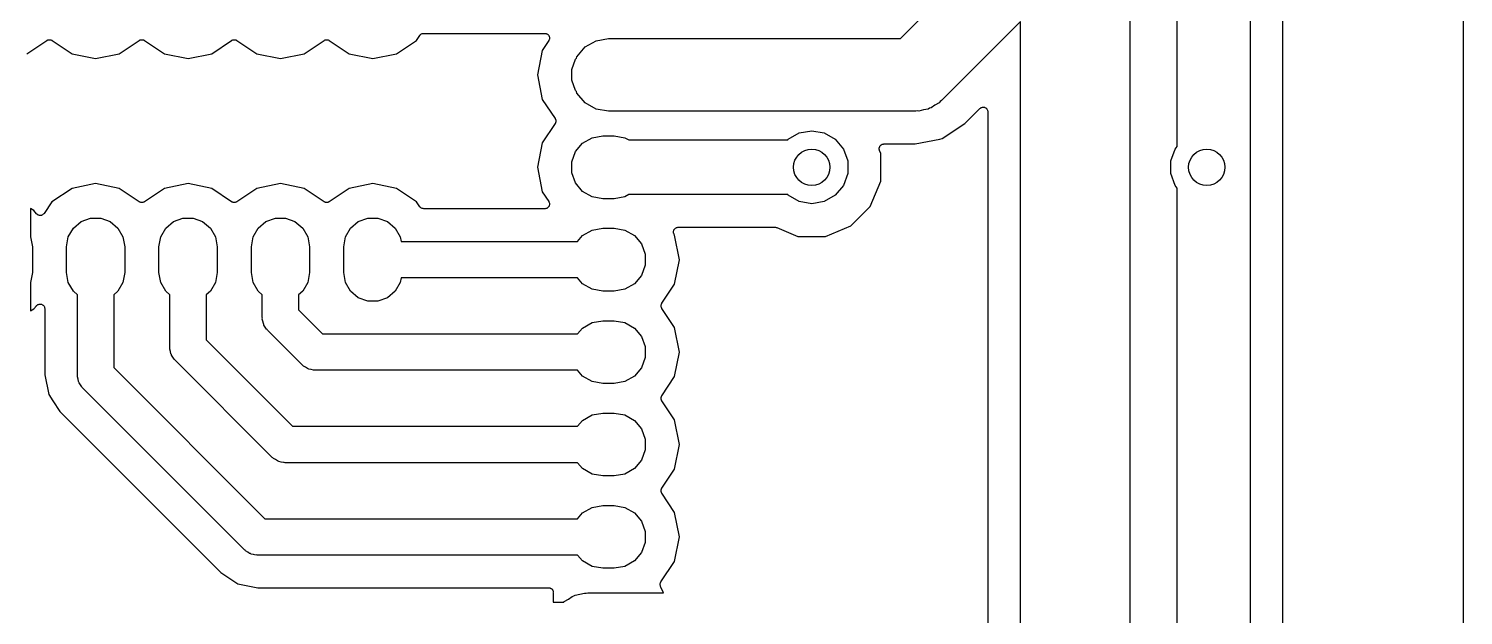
# Model space of a CAD drawing. Extents: x 59.5 to 137.3, y -94.9 to -24.1.
# Drawn here: x 97.85 to 137.29, y -70.93 to -54.8 of the extents above; entities that cross this region are included whole.
import ezdxf

# ---------------------------------------------------------------- set-up
doc = ezdxf.new("R2010")
doc.units = 0
doc.header["$MEASUREMENT"] = 0
doc.layers.add('BLACK', color=7, linetype='CONTINUOUS')

msp = doc.modelspace()

# ---------------------------------------------------------------- linework, layer by layer
at = {"layer": 'Black'}
for p, q in [((137.29, -24.2545), (137.29, -94.7445)), ((129.429, -58.0373), (129.429, -39.8145)), ((131.429, -40.3063), (131.429, -58.6105)), ((132.329, -72.7585), (132.329, -40.5245)), ((121.823, -55.0705), (125.119, -51.7748)), ((128.119, -51.689), (128.119, -71.6915)), ((125.119, -54.6032), (122.945, -56.7776)), ((125.119, -71.6915), (125.119, -54.6032)), ((97.8046, -55.4914), (98.3544, -55.1241)), ((98.3544, -55.1241), (98.3621, -55.1207)), ((98.3621, -55.1207), (98.3688, -55.1158)), ((98.3688, -55.1158), (98.3821, -55.1119)), ((98.3821, -55.1119), (98.3948, -55.1063)), ((98.3948, -55.1063), (98.4032, -55.1057)), ((98.4032, -55.1057), (98.4112, -55.1034)), ((98.4112, -55.1034), (98.425, -55.1043)), ((98.425, -55.1043), (98.4388, -55.1034)), ((98.4388, -55.1034), (98.4468, -55.1057)), ((98.4468, -55.1057), (98.4552, -55.1063)), ((98.4552, -55.1063), (98.4679, -55.1119)), ((98.4679, -55.1119), (98.4812, -55.1158)), ((98.4812, -55.1158), (98.4879, -55.1207)), ((98.4879, -55.1207), (98.4956, -55.1241)), ((98.4956, -55.1241), (99.0454, -55.4914)), ((100.345, -55.4914), (100.894, -55.1241)), ((100.894, -55.1241), (100.902, -55.1207)), ((100.902, -55.1207), (100.909, -55.1158)), ((100.909, -55.1158), (100.922, -55.1119)), ((100.922, -55.1119), (100.935, -55.1063)), ((100.935, -55.1063), (100.943, -55.1057)), ((100.943, -55.1057), (100.951, -55.1034)), ((100.951, -55.1034), (100.965, -55.1043)), ((100.965, -55.1043), (100.979, -55.1034)), ((100.979, -55.1034), (100.987, -55.1057)), ((100.987, -55.1057), (100.995, -55.1063)), ((100.995, -55.1063), (101.008, -55.1119)), ((101.008, -55.1119), (101.021, -55.1158)), ((101.021, -55.1158), (101.028, -55.1207)), ((101.028, -55.1207), (101.036, -55.1241)), ((101.036, -55.1241), (101.585, -55.4914)), ((102.885, -55.4914), (103.434, -55.1241)), ((103.434, -55.1241), (103.442, -55.1207)), ((103.442, -55.1207), (103.449, -55.1158)), ((103.449, -55.1158), (103.462, -55.1119)), ((103.462, -55.1119), (103.475, -55.1063)), ((103.475, -55.1063), (103.483, -55.1057)), ((103.483, -55.1057), (103.491, -55.1034)), ((103.491, -55.1034), (103.505, -55.1043)), ((103.505, -55.1043), (103.519, -55.1034)), ((103.519, -55.1034), (103.527, -55.1057)), ((103.527, -55.1057), (103.535, -55.1063)), ((103.535, -55.1063), (103.548, -55.1119)), ((103.548, -55.1119), (103.561, -55.1158)), ((103.561, -55.1158), (103.568, -55.1207)), ((103.568, -55.1207), (103.576, -55.1241)), ((103.576, -55.1241), (104.125, -55.4914)), ((105.425, -55.4914), (105.974, -55.1241)), ((105.974, -55.1241), (105.982, -55.1207)), ((105.982, -55.1207), (105.989, -55.1158)), ((105.989, -55.1158), (106.002, -55.1119)), ((106.002, -55.1119), (106.015, -55.1063)), ((106.015, -55.1063), (106.023, -55.1057)), ((106.023, -55.1057), (106.031, -55.1034)), ((106.031, -55.1034), (106.045, -55.1043)), ((106.045, -55.1043), (106.059, -55.1034)), ((106.059, -55.1034), (106.067, -55.1057)), ((106.067, -55.1057), (106.075, -55.1063)), ((106.075, -55.1063), (106.088, -55.1119)), ((106.088, -55.1119), (106.101, -55.1158)), ((106.101, -55.1158), (106.108, -55.1207)), ((106.108, -55.1207), (106.116, -55.1241)), ((106.116, -55.1241), (106.665, -55.4914)), ((107.965, -55.4914), (108.515, -55.1235)), ((108.515, -55.1235), (108.607, -54.9869)), ((108.607, -54.9869), (108.619, -54.974)), ((108.619, -54.974), (108.631, -54.9602)), ((108.631, -54.9602), (108.634, -54.9581)), ((108.634, -54.9581), (108.637, -54.9551)), ((108.637, -54.9551), (108.653, -54.9471)), ((108.653, -54.9471), (108.669, -54.9382)), ((108.669, -54.9382), (108.673, -54.9374)), ((108.673, -54.9374), (108.677, -54.9356)), ((108.677, -54.9356), (108.694, -54.9336)), ((108.694, -54.9336), (108.712, -54.9305)), ((108.712, -54.9305), (112.046, -54.9305)), ((112.152, -55.1281), (111.973, -55.3966)), ((112.046, -54.9305), (112.05, -54.9312)), ((112.05, -54.9312), (112.055, -54.9308)), ((112.055, -54.9308), (112.072, -54.935)), ((112.072, -54.935), (112.09, -54.9382)), ((112.09, -54.9382), (112.093, -54.9403)), ((112.093, -54.9403), (112.097, -54.9413)), ((112.097, -54.9413), (112.112, -54.9512)), ((112.112, -54.9512), (112.128, -54.9602)), ((112.128, -54.9602), (112.131, -54.9634)), ((112.131, -54.9634), (112.134, -54.9658)), ((112.134, -54.9658), (112.145, -54.9802)), ((112.145, -54.9802), (112.156, -54.994)), ((112.154, -55.1242), (112.152, -55.1281)), ((112.156, -55.121), (112.154, -55.1242)), ((112.156, -54.994), (112.158, -54.9979)), ((112.162, -55.1041), (112.156, -55.121)), ((112.158, -54.9979), (112.16, -55.0013)), ((112.16, -55.0013), (112.165, -55.0186)), ((112.17, -55.0877), (112.162, -55.1041)), ((112.165, -55.0186), (112.171, -55.0354)), ((112.171, -55.0796), (112.17, -55.0835)), ((112.17, -55.0835), (112.17, -55.0877)), ((112.171, -55.0354), (112.171, -55.0396)), ((112.171, -55.0396), (112.173, -55.0437)), ((112.173, -55.0437), (112.171, -55.0616)), ((112.171, -55.0616), (112.171, -55.0796)), ((113.149, -55.3045), (113.45, -55.1308)), ((113.45, -55.1308), (113.792, -55.0705)), ((113.792, -55.0705), (121.823, -55.0705)), ((99.0454, -55.4914), (99.695, -55.6207)), ((99.695, -55.6207), (100.345, -55.4914)), ((101.585, -55.4914), (102.235, -55.6207)), ((102.235, -55.6207), (102.885, -55.4914)), ((104.125, -55.4914), (104.775, -55.6207)), ((104.775, -55.6207), (105.425, -55.4914)), ((106.665, -55.4914), (107.315, -55.6207)), ((107.315, -55.6207), (107.965, -55.4914)), ((111.973, -55.3966), (111.838, -56.0705)), ((112.911, -55.6106), (112.926, -55.5705)), ((112.926, -55.5705), (113.149, -55.3045)), ((112.785, -55.9205), (112.888, -55.6387)), ((112.785, -56.2205), (112.785, -55.9205)), ((112.888, -55.6387), (112.911, -55.6106)), ((111.838, -56.0705), (111.973, -56.7444)), ((112.888, -56.5023), (112.785, -56.2205)), ((111.973, -56.7444), (112.324, -57.2699)), ((112.911, -56.5304), (112.888, -56.5023)), ((112.926, -56.5705), (112.911, -56.5304)), ((113.149, -56.8365), (112.926, -56.5705)), ((122.945, -56.7776), (122.909, -56.8028)), ((113.45, -57.0102), (113.149, -56.8365)), ((113.792, -57.0705), (113.45, -57.0102)), ((122.237, -57.0705), (113.792, -57.0705)), ((122.281, -57.0629), (122.237, -57.0705)), ((122.325, -57.0667), (122.281, -57.0629)), ((122.451, -57.0329), (122.325, -57.0667)), ((122.58, -57.0102), (122.451, -57.0329)), ((122.618, -56.9882), (122.58, -57.0102)), ((122.66, -56.9768), (122.618, -56.9882)), ((122.767, -56.9019), (122.66, -56.9768)), ((122.88, -56.8365), (122.767, -56.9019)), ((122.909, -56.8028), (122.88, -56.8365)), ((123.59, -57.4052), (124.002, -56.9928)), ((124.002, -56.9928), (124.016, -56.9833)), ((124.016, -56.9833), (124.028, -56.9726)), ((124.028, -56.9726), (124.034, -56.9707)), ((124.034, -56.9707), (124.038, -56.9675)), ((124.038, -56.9675), (124.054, -56.9632)), ((124.054, -56.9632), (124.07, -56.9575)), ((124.07, -56.9575), (124.076, -56.9575)), ((124.076, -56.9575), (124.081, -56.9561)), ((124.081, -56.9561), (124.097, -56.9575)), ((124.097, -56.9575), (124.114, -56.9575)), ((124.114, -56.9575), (124.119, -56.9594)), ((124.119, -56.9594), (124.125, -56.9599)), ((124.125, -56.9599), (124.14, -56.967)), ((124.14, -56.967), (124.155, -56.9726)), ((124.155, -56.9726), (124.16, -56.9762)), ((124.16, -56.9762), (124.165, -56.9786)), ((124.165, -56.9786), (124.177, -56.9903)), ((124.177, -56.9903), (124.189, -57.001)), ((124.189, -57.001), (124.192, -57.0058)), ((124.192, -57.0058), (124.196, -57.0098)), ((124.196, -57.0098), (124.203, -57.0248)), ((124.203, -57.0248), (124.211, -57.0392)), ((124.211, -57.0392), (124.212, -57.0447)), ((124.212, -57.0447), (124.215, -57.0497)), ((124.215, -57.0497), (124.216, -57.0663)), ((124.216, -57.0663), (124.219, -57.0826)), ((124.219, -57.0826), (124.219, -71.3519)), ((112.324, -57.4111), (111.973, -57.9366)), ((112.324, -57.2699), (112.327, -57.2776)), ((112.327, -57.4034), (112.324, -57.4111)), ((112.327, -57.2776), (112.332, -57.2843)), ((112.332, -57.3967), (112.327, -57.4034)), ((112.332, -57.2843), (112.336, -57.2976)), ((112.336, -57.3834), (112.332, -57.3967)), ((112.336, -57.2976), (112.341, -57.3103)), ((112.341, -57.3707), (112.336, -57.3834)), ((112.341, -57.3103), (112.342, -57.3187)), ((112.342, -57.3623), (112.341, -57.3707)), ((112.342, -57.3187), (112.344, -57.3267)), ((112.344, -57.3543), (112.342, -57.3623)), ((112.344, -57.3267), (112.343, -57.3405)), ((112.343, -57.3405), (112.344, -57.3543)), ((122.964, -57.8236), (123.59, -57.4052)), ((111.973, -57.9366), (111.838, -58.6105)), ((112.888, -58.1787), (113.081, -57.9489)), ((113.081, -57.9489), (113.34, -57.799)), ((113.34, -57.799), (113.636, -57.7469)), ((113.636, -57.7469), (113.948, -57.7469)), ((113.948, -57.7469), (114.244, -57.799)), ((114.244, -57.799), (114.35, -57.8605)), ((114.35, -57.8605), (118.719, -57.8605)), ((118.719, -57.8605), (118.735, -57.8415)), ((118.735, -57.8415), (119.037, -57.6672)), ((119.037, -57.6672), (119.38, -57.6067)), ((119.38, -57.6067), (119.723, -57.6672)), ((119.723, -57.6672), (120.025, -57.8415)), ((120.025, -57.8415), (120.249, -58.1086)), ((122.225, -57.9705), (122.898, -57.8365)), ((122.898, -57.8365), (122.964, -57.8236)), ((122.898, -57.8365), (122.898, -57.8365)), ((112.785, -58.4605), (112.888, -58.1787)), ((120.249, -58.1086), (120.369, -58.4362)), ((121.234, -58.1029), (121.236, -58.0892)), ((121.236, -58.1111), (121.234, -58.1029)), ((121.236, -58.0754), (121.239, -58.0675)), ((121.236, -58.0892), (121.236, -58.0754)), ((121.236, -58.1196), (121.236, -58.1111)), ((121.241, -58.1325), (121.236, -58.1196)), ((121.239, -58.0675), (121.24, -58.0592)), ((121.24, -58.0592), (121.247, -58.047)), ((121.244, -58.146), (121.241, -58.1325)), ((121.28, -58.2342), (121.244, -58.146)), ((121.247, -58.047), (121.251, -58.034)), ((121.251, -58.034), (121.257, -58.0276)), ((121.257, -58.0276), (121.261, -58.0201)), ((121.261, -58.0201), (121.271, -58.0108)), ((121.271, -58.0108), (121.28, -58.0002)), ((121.28, -58.0002), (121.287, -57.996)), ((121.28, -58.9901), (121.28, -58.2342)), ((121.287, -57.996), (121.293, -57.9903)), ((121.293, -57.9903), (121.306, -57.9851)), ((121.306, -57.9851), (121.318, -57.9782)), ((121.318, -57.9782), (121.326, -57.9767)), ((121.326, -57.9767), (121.334, -57.9735)), ((121.334, -57.9735), (121.348, -57.9729)), ((121.348, -57.9729), (121.361, -57.9705)), ((121.361, -57.9705), (122.225, -57.9705)), ((129.25, -58.4362), (129.369, -58.1086)), ((129.369, -58.1086), (129.429, -58.0373)), ((111.838, -58.6105), (111.973, -59.2844)), ((112.785, -58.7605), (112.785, -58.4605)), ((120.369, -58.4362), (120.369, -58.7848)), ((129.25, -58.7848), (129.25, -58.4362)), ((131.429, -58.6105), (131.429, -72.771)), ((99.695, -59.0603), (99.0454, -59.1896)), ((100.345, -59.1896), (99.695, -59.0603)), ((102.235, -59.0603), (101.585, -59.1896)), ((102.885, -59.1896), (102.235, -59.0603)), ((104.775, -59.0603), (104.125, -59.1896)), ((105.425, -59.1896), (104.775, -59.0603)), ((107.315, -59.0603), (106.665, -59.1896)), ((107.965, -59.1896), (107.315, -59.0603)), ((112.888, -59.0423), (112.785, -58.7605)), ((113.081, -59.2721), (112.888, -59.0423)), ((120.249, -59.1124), (120.025, -59.3795)), ((120.369, -58.7848), (120.249, -59.1124)), ((120.99, -59.6882), (121.28, -58.9901)), ((129.369, -59.1124), (129.25, -58.7848)), ((129.429, -59.1837), (129.369, -59.1124)), ((99.0454, -59.1896), (98.4947, -59.5575)), ((100.894, -59.5569), (100.345, -59.1896)), ((101.585, -59.1896), (101.036, -59.5569)), ((103.434, -59.5569), (102.885, -59.1896)), ((104.125, -59.1896), (103.576, -59.5569)), ((105.974, -59.5569), (105.425, -59.1896)), ((106.665, -59.1896), (106.116, -59.5569)), ((108.515, -59.5575), (107.965, -59.1896)), ((111.973, -59.2844), (112.152, -59.5529)), ((113.34, -59.422), (113.081, -59.2721)), ((113.636, -59.4741), (113.34, -59.422)), ((113.948, -59.4741), (113.636, -59.4741)), ((114.244, -59.422), (113.948, -59.4741)), ((114.35, -59.3605), (114.244, -59.422)), ((118.719, -59.3605), (114.35, -59.3605)), ((118.735, -59.3795), (118.719, -59.3605)), ((119.037, -59.5538), (118.735, -59.3795)), ((120.025, -59.3795), (119.723, -59.5538)), ((129.429, -72.3568), (129.429, -59.1837)), ((97.9968, -59.7953), (97.905, -59.7451)), ((97.905, -59.7451), (97.905, -60.5195)), ((98.0735, -59.8907), (97.9968, -59.7953)), ((98.0798, -59.8962), (98.0735, -59.8907)), ((98.0847, -59.9029), (98.0798, -59.8962)), ((98.0962, -59.9106), (98.0847, -59.9029)), ((98.1067, -59.9198), (98.0962, -59.9106)), ((98.1144, -59.9228), (98.1067, -59.9198)), ((98.1213, -59.9274), (98.1144, -59.9228)), ((98.1349, -59.9307), (98.1213, -59.9274)), ((98.1478, -59.9357), (98.1349, -59.9307)), ((98.1561, -59.9359), (98.1478, -59.9357)), ((98.1642, -59.9379), (98.1561, -59.9359)), ((98.178, -59.9363), (98.1642, -59.9379)), ((98.1919, -59.9366), (98.178, -59.9363)), ((98.1998, -59.934), (98.1919, -59.9366)), ((98.208, -59.9331), (98.1998, -59.934)), ((98.2205, -59.9269), (98.208, -59.9331)), ((98.2337, -59.9224), (98.2205, -59.9269)), ((98.2401, -59.9172), (98.2337, -59.9224)), ((98.2476, -59.9135), (98.2401, -59.9172)), ((98.2572, -59.9035), (98.2476, -59.9135)), ((98.2681, -59.8948), (98.2572, -59.9035)), ((98.2723, -59.8877), (98.2681, -59.8948)), ((98.2781, -59.8817), (98.2723, -59.8877)), ((98.4947, -59.5575), (98.2781, -59.8817)), ((100.902, -59.5603), (100.894, -59.5569)), ((100.909, -59.5652), (100.902, -59.5603)), ((100.922, -59.5691), (100.909, -59.5652)), ((100.935, -59.5747), (100.922, -59.5691)), ((100.943, -59.5753), (100.935, -59.5747)), ((100.951, -59.5776), (100.943, -59.5753)), ((100.965, -59.5767), (100.951, -59.5776)), ((100.979, -59.5776), (100.965, -59.5767)), ((100.987, -59.5753), (100.979, -59.5776)), ((100.995, -59.5747), (100.987, -59.5753)), ((101.008, -59.5691), (100.995, -59.5747)), ((101.021, -59.5652), (101.008, -59.5691)), ((101.028, -59.5603), (101.021, -59.5652)), ((101.036, -59.5569), (101.028, -59.5603)), ((103.442, -59.5603), (103.434, -59.5569)), ((103.449, -59.5652), (103.442, -59.5603)), ((103.462, -59.5691), (103.449, -59.5652)), ((103.475, -59.5747), (103.462, -59.5691)), ((103.483, -59.5753), (103.475, -59.5747)), ((103.491, -59.5776), (103.483, -59.5753)), ((103.505, -59.5767), (103.491, -59.5776)), ((103.519, -59.5776), (103.505, -59.5767)), ((103.527, -59.5753), (103.519, -59.5776)), ((103.535, -59.5747), (103.527, -59.5753)), ((103.548, -59.5691), (103.535, -59.5747)), ((103.561, -59.5652), (103.548, -59.5691)), ((103.568, -59.5603), (103.561, -59.5652)), ((103.576, -59.5569), (103.568, -59.5603)), ((105.982, -59.5603), (105.974, -59.5569)), ((105.989, -59.5652), (105.982, -59.5603)), ((106.002, -59.5691), (105.989, -59.5652)), ((106.015, -59.5747), (106.002, -59.5691)), ((106.023, -59.5753), (106.015, -59.5747)), ((106.031, -59.5776), (106.023, -59.5753)), ((106.045, -59.5767), (106.031, -59.5776)), ((106.059, -59.5776), (106.045, -59.5767)), ((106.067, -59.5753), (106.059, -59.5776)), ((106.075, -59.5747), (106.067, -59.5753)), ((106.088, -59.5691), (106.075, -59.5747)), ((106.101, -59.5652), (106.088, -59.5691)), ((106.108, -59.5603), (106.101, -59.5652)), ((106.116, -59.5569), (106.108, -59.5603)), ((108.607, -59.6941), (108.515, -59.5575)), ((108.619, -59.707), (108.607, -59.6941)), ((108.631, -59.7208), (108.619, -59.707)), ((108.634, -59.7229), (108.631, -59.7208)), ((108.637, -59.7259), (108.634, -59.7229)), ((108.653, -59.7339), (108.637, -59.7259)), ((108.669, -59.7428), (108.653, -59.7339)), ((108.673, -59.7436), (108.669, -59.7428)), ((108.677, -59.7454), (108.673, -59.7436)), ((108.694, -59.7474), (108.677, -59.7454)), ((108.712, -59.7505), (108.694, -59.7474)), ((112.046, -59.7505), (108.712, -59.7505)), ((112.05, -59.7498), (112.046, -59.7505)), ((112.055, -59.7502), (112.05, -59.7498)), ((112.072, -59.746), (112.055, -59.7502)), ((112.09, -59.7428), (112.072, -59.746)), ((112.093, -59.7407), (112.09, -59.7428)), ((112.097, -59.7397), (112.093, -59.7407)), ((112.112, -59.7298), (112.097, -59.7397)), ((112.128, -59.7208), (112.112, -59.7298)), ((112.131, -59.7176), (112.128, -59.7208)), ((112.134, -59.7152), (112.131, -59.7176)), ((112.145, -59.7008), (112.134, -59.7152)), ((112.156, -59.687), (112.145, -59.7008)), ((112.152, -59.5529), (112.154, -59.5568)), ((112.154, -59.5568), (112.156, -59.56)), ((112.156, -59.56), (112.162, -59.5769)), ((112.158, -59.6831), (112.156, -59.687)), ((112.16, -59.6797), (112.158, -59.6831)), ((112.165, -59.6624), (112.16, -59.6797)), ((112.162, -59.5769), (112.17, -59.5933)), ((112.171, -59.6456), (112.165, -59.6624)), ((112.17, -59.5933), (112.17, -59.5975)), ((112.17, -59.5975), (112.171, -59.6014)), ((112.171, -59.6014), (112.171, -59.6194)), ((112.171, -59.6194), (112.173, -59.6373)), ((112.173, -59.6373), (112.171, -59.6414)), ((112.171, -59.6414), (112.171, -59.6456)), ((119.38, -59.6143), (119.037, -59.5538)), ((119.723, -59.5538), (119.38, -59.6143)), ((120.455, -60.2222), (120.99, -59.6882)), ((98.9432, -60.5225), (99.0822, -60.2819)), ((99.0822, -60.2819), (99.295, -60.1033)), ((99.295, -60.1033), (99.5561, -60.0083)), ((99.5561, -60.0083), (99.8339, -60.0083)), ((99.8339, -60.0083), (100.095, -60.1033)), ((100.095, -60.1033), (100.308, -60.2819)), ((100.308, -60.2819), (100.447, -60.5225)), ((101.483, -60.5225), (101.622, -60.2819)), ((101.622, -60.2819), (101.835, -60.1033)), ((101.835, -60.1033), (102.096, -60.0083)), ((102.096, -60.0083), (102.374, -60.0083)), ((102.374, -60.0083), (102.635, -60.1033)), ((102.635, -60.1033), (102.848, -60.2819)), ((102.848, -60.2819), (102.987, -60.5225)), ((104.023, -60.5225), (104.162, -60.2819)), ((104.162, -60.2819), (104.375, -60.1033)), ((104.375, -60.1033), (104.636, -60.0083)), ((104.636, -60.0083), (104.914, -60.0083)), ((104.914, -60.0083), (105.175, -60.1033)), ((105.175, -60.1033), (105.388, -60.2819)), ((105.388, -60.2819), (105.527, -60.5225)), ((106.563, -60.5225), (106.702, -60.2819)), ((106.702, -60.2819), (106.915, -60.1033)), ((106.915, -60.1033), (107.176, -60.0083)), ((107.176, -60.0083), (107.454, -60.0083)), ((107.454, -60.0083), (107.715, -60.1033)), ((107.715, -60.1033), (107.928, -60.2819)), ((107.928, -60.2819), (108.067, -60.5225)), ((113.34, -60.339), (113.636, -60.2869)), ((113.636, -60.2869), (113.948, -60.2869)), ((113.948, -60.2869), (114.244, -60.339)), ((115.586, -60.3486), (115.591, -60.3313)), ((115.591, -60.3313), (115.593, -60.3279)), ((115.593, -60.3279), (115.595, -60.324)), ((115.595, -60.324), (115.606, -60.3102)), ((115.606, -60.3102), (115.617, -60.2958)), ((115.617, -60.2958), (115.62, -60.2934)), ((115.62, -60.2934), (115.623, -60.2902)), ((115.623, -60.2902), (115.639, -60.2812)), ((115.639, -60.2812), (115.654, -60.2713)), ((115.654, -60.2713), (115.658, -60.2703)), ((115.658, -60.2703), (115.661, -60.2682)), ((115.661, -60.2682), (115.679, -60.265)), ((115.679, -60.265), (115.696, -60.2608)), ((115.696, -60.2608), (115.701, -60.2612)), ((115.701, -60.2612), (115.705, -60.2605)), ((115.705, -60.2605), (118.374, -60.2605)), ((118.374, -60.2605), (118.377, -60.261)), ((118.377, -60.261), (118.379, -60.2606)), ((118.379, -60.2606), (118.398, -60.2648)), ((118.398, -60.2648), (118.417, -60.2682)), ((118.417, -60.2682), (118.42, -60.2696)), ((118.42, -60.2696), (118.423, -60.2702)), ((118.423, -60.2702), (119, -60.5102)), ((119.756, -60.5108), (120.455, -60.2222)), ((97.905, -60.5195), (97.9068, -60.5225)), ((97.9068, -60.5225), (97.955, -60.7961)), ((98.895, -60.7961), (98.9432, -60.5225)), ((100.447, -60.5225), (100.495, -60.7961)), ((101.435, -60.7961), (101.483, -60.5225)), ((102.987, -60.5225), (103.035, -60.7961)), ((103.975, -60.7961), (104.023, -60.5225)), ((105.527, -60.5225), (105.575, -60.7961)), ((106.515, -60.7961), (106.563, -60.5225)), ((108.067, -60.5225), (108.089, -60.6505)), ((108.089, -60.6505), (112.945, -60.6505)), ((112.945, -60.6505), (113.081, -60.4889)), ((113.081, -60.4889), (113.34, -60.339)), ((114.244, -60.339), (114.503, -60.4889)), ((114.503, -60.4889), (114.696, -60.7187)), ((114.696, -60.7187), (114.799, -61.0005)), ((115.578, -60.3737), (115.58, -60.3696)), ((115.58, -60.3916), (115.578, -60.3737)), ((115.58, -60.3654), (115.586, -60.3486)), ((115.58, -60.3696), (115.58, -60.3654)), ((115.58, -60.4096), (115.58, -60.3916)), ((115.581, -60.4135), (115.58, -60.4096)), ((115.581, -60.4177), (115.581, -60.4135)), ((115.589, -60.4341), (115.581, -60.4177)), ((115.595, -60.451), (115.589, -60.4341)), ((115.597, -60.4542), (115.595, -60.451)), ((115.599, -60.4581), (115.597, -60.4542)), ((115.611, -60.4766), (115.599, -60.4581)), ((115.746, -61.1505), (115.611, -60.4766)), ((119, -60.5102), (119.756, -60.5108)), ((97.955, -60.7961), (97.955, -61.5049)), ((98.895, -61.5049), (98.895, -60.7961)), ((100.495, -60.7961), (100.495, -61.5049)), ((101.435, -61.5049), (101.435, -60.7961)), ((103.035, -60.7961), (103.035, -61.5049)), ((103.975, -61.5049), (103.975, -60.7961)), ((105.575, -60.7961), (105.575, -61.5049)), ((106.515, -61.5049), (106.515, -60.7961)), ((114.799, -61.0005), (114.799, -61.3005)), ((97.955, -61.5049), (97.9068, -61.7785)), ((98.9432, -61.7785), (98.895, -61.5049)), ((100.495, -61.5049), (100.447, -61.7785)), ((101.483, -61.7785), (101.435, -61.5049)), ((103.035, -61.5049), (102.987, -61.7785)), ((104.023, -61.7785), (103.975, -61.5049)), ((105.575, -61.5049), (105.527, -61.7785)), ((106.563, -61.7785), (106.515, -61.5049)), ((114.799, -61.3005), (114.696, -61.5823)), ((115.611, -61.8244), (115.746, -61.1505)), ((97.9068, -61.7785), (97.905, -61.7815)), ((97.905, -61.7815), (97.905, -62.5559)), ((99.0822, -62.0191), (98.9432, -61.7785)), ((100.447, -61.7785), (100.308, -62.0191)), ((101.622, -62.0191), (101.483, -61.7785)), ((102.987, -61.7785), (102.848, -62.0191)), ((104.162, -62.0191), (104.023, -61.7785)), ((105.527, -61.7785), (105.388, -62.0191)), ((106.702, -62.0191), (106.563, -61.7785)), ((108.067, -61.7785), (107.928, -62.0191)), ((108.089, -61.6505), (108.067, -61.7785)), ((112.945, -61.6505), (108.089, -61.6505)), ((113.081, -61.8121), (112.945, -61.6505)), ((113.34, -61.962), (113.081, -61.8121)), ((114.503, -61.8121), (114.244, -61.962)), ((114.696, -61.5823), (114.503, -61.8121)), ((115.26, -62.3499), (115.611, -61.8244)), ((99.195, -62.1138), (99.0822, -62.0191)), ((99.195, -64.3255), (99.195, -62.1138)), ((100.308, -62.0191), (100.195, -62.1138)), ((100.195, -62.1138), (100.195, -64.1184)), ((101.735, -62.1138), (101.622, -62.0191)), ((101.735, -63.5635), (101.735, -62.1138)), ((102.848, -62.0191), (102.735, -62.1138)), ((102.735, -62.1138), (102.735, -63.3564)), ((104.275, -62.1138), (104.162, -62.0191)), ((104.275, -62.738), (104.275, -62.1138)), ((105.388, -62.0191), (105.275, -62.1138)), ((105.275, -62.1138), (105.275, -62.5309)), ((106.915, -62.1977), (106.702, -62.0191)), ((107.176, -62.2927), (106.915, -62.1977)), ((107.454, -62.2927), (107.176, -62.2927)), ((107.715, -62.1977), (107.454, -62.2927)), ((107.928, -62.0191), (107.715, -62.1977)), ((113.636, -62.0141), (113.34, -61.962)), ((113.948, -62.0141), (113.636, -62.0141)), ((114.244, -61.962), (113.948, -62.0141)), ((97.905, -62.5559), (97.9968, -62.5057)), ((97.9968, -62.5057), (98.069, -62.4159)), ((98.069, -62.4159), (98.07, -62.415)), ((98.07, -62.415), (98.0707, -62.4138)), ((98.0707, -62.4138), (98.0866, -62.4005)), ((98.0866, -62.4005), (98.1022, -62.3868)), ((98.1022, -62.3868), (98.1035, -62.3863)), ((98.1035, -62.3863), (98.1045, -62.3855)), ((98.1045, -62.3855), (98.124, -62.3784)), ((98.124, -62.3784), (98.1433, -62.3709)), ((98.1433, -62.3709), (98.1447, -62.3708)), ((98.1447, -62.3708), (98.1459, -62.3704)), ((98.1459, -62.3704), (98.1667, -62.3704)), ((98.1667, -62.3704), (98.1874, -62.3699)), ((98.1874, -62.3699), (98.1887, -62.3704)), ((98.1887, -62.3704), (98.1901, -62.3704)), ((98.1901, -62.3704), (98.2096, -62.3775)), ((98.2096, -62.3775), (98.2292, -62.3842)), ((98.2292, -62.3842), (98.2302, -62.385)), ((98.2302, -62.385), (98.2315, -62.3855)), ((98.2315, -62.3855), (98.2474, -62.3988)), ((98.2474, -62.3988), (98.2636, -62.4118)), ((98.2636, -62.4118), (98.2643, -62.413)), ((98.2643, -62.413), (98.2653, -62.4138)), ((98.2653, -62.4138), (98.2757, -62.4318)), ((98.2757, -62.4318), (98.2864, -62.4495)), ((98.2864, -62.4495), (98.2867, -62.4509)), ((98.2867, -62.4509), (98.2873, -62.452)), ((98.2873, -62.452), (98.2909, -62.4724)), ((98.2909, -62.4724), (98.295, -62.4928)), ((98.295, -62.4928), (98.2948, -62.4941)), ((98.2948, -62.4941), (98.295, -62.4954)), ((98.295, -62.4954), (98.295, -64.313)), ((105.275, -62.5309), (105.935, -63.1905)), ((115.24, -62.4067), (115.242, -62.3987)), ((115.241, -62.4205), (115.24, -62.4067)), ((115.24, -62.4343), (115.241, -62.4205)), ((115.242, -62.4423), (115.24, -62.4343)), ((115.242, -62.3987), (115.243, -62.3903)), ((115.243, -62.4507), (115.242, -62.4423)), ((115.243, -62.3903), (115.248, -62.3776)), ((115.248, -62.4634), (115.243, -62.4507)), ((115.248, -62.3776), (115.252, -62.3643)), ((115.252, -62.4767), (115.248, -62.4634)), ((115.252, -62.3643), (115.257, -62.3576)), ((115.257, -62.4834), (115.252, -62.4767)), ((115.257, -62.3576), (115.26, -62.3499)), ((115.26, -62.4911), (115.257, -62.4834)), ((115.611, -63.0166), (115.26, -62.4911)), ((104.279, -62.7597), (104.275, -62.738)), ((104.277, -62.7816), (104.279, -62.7597)), ((104.294, -62.8447), (104.277, -62.7816)), ((104.305, -62.909), (104.294, -62.8447)), ((104.316, -62.9281), (104.305, -62.909)), ((104.322, -62.9493), (104.316, -62.9281)), ((104.359, -63.0028), (104.322, -62.9493)), ((104.392, -63.0594), (104.359, -63.0028)), ((104.409, -63.0735), (104.392, -63.0594)), ((104.421, -63.0916), (104.409, -63.0735)), ((105.374, -64.0441), (104.421, -63.0916)), ((112.945, -63.1905), (113.081, -63.0289)), ((113.081, -63.0289), (113.34, -62.879)), ((113.34, -62.879), (113.636, -62.8269)), ((113.636, -62.8269), (113.948, -62.8269)), ((113.948, -62.8269), (114.244, -62.879)), ((114.244, -62.879), (114.503, -63.0289)), ((114.503, -63.0289), (114.696, -63.2587)), ((115.746, -63.6905), (115.611, -63.0166)), ((102.735, -63.3564), (105.109, -65.7305)), ((105.935, -63.1905), (112.945, -63.1905)), ((114.696, -63.2587), (114.799, -63.5405)), ((101.739, -63.5852), (101.735, -63.5635)), ((101.737, -63.6071), (101.739, -63.5852)), ((101.754, -63.6702), (101.737, -63.6071)), ((101.765, -63.7345), (101.754, -63.6702)), ((101.776, -63.7536), (101.765, -63.7345)), ((101.782, -63.7748), (101.776, -63.7536)), ((101.819, -63.8283), (101.782, -63.7748)), ((101.852, -63.8849), (101.819, -63.8283)), ((101.869, -63.899), (101.852, -63.8849)), ((114.799, -63.8405), (114.696, -64.1223)), ((114.799, -63.5405), (114.799, -63.8405)), ((115.611, -64.3644), (115.746, -63.6905)), ((100.195, -64.1184), (104.347, -68.2705)), ((101.881, -63.9171), (101.869, -63.899)), ((104.548, -66.5841), (101.881, -63.9171)), ((105.392, -64.0567), (105.374, -64.0441)), ((105.406, -64.0735), (105.392, -64.0567)), ((105.463, -64.1062), (105.406, -64.0735)), ((105.516, -64.1437), (105.463, -64.1062)), ((105.537, -64.1493), (105.516, -64.1437)), ((105.556, -64.1603), (105.537, -64.1493)), ((105.621, -64.1717), (105.556, -64.1603)), ((105.684, -64.1886), (105.621, -64.1717)), ((105.706, -64.1867), (105.684, -64.1886)), ((105.727, -64.1905), (105.706, -64.1867)), ((112.945, -64.1905), (105.727, -64.1905)), ((113.081, -64.3521), (112.945, -64.1905)), ((114.696, -64.1223), (114.503, -64.3521)), ((98.295, -64.313), (98.4039, -64.8603)), ((99.1988, -64.3472), (99.195, -64.3255)), ((99.1969, -64.3691), (99.1988, -64.3472)), ((99.2138, -64.4322), (99.1969, -64.3691)), ((99.2252, -64.4965), (99.2138, -64.4322)), ((99.2362, -64.5156), (99.2252, -64.4965)), ((99.2418, -64.5368), (99.2362, -64.5156)), ((99.2793, -64.5903), (99.2418, -64.5368)), ((99.312, -64.6469), (99.2793, -64.5903)), ((99.3288, -64.661), (99.312, -64.6469)), ((99.3414, -64.6791), (99.3288, -64.661)), ((113.34, -64.502), (113.081, -64.3521)), ((113.636, -64.5541), (113.34, -64.502)), ((113.948, -64.5541), (113.636, -64.5541)), ((114.244, -64.502), (113.948, -64.5541)), ((114.503, -64.3521), (114.244, -64.502)), ((115.26, -64.8899), (115.611, -64.3644)), ((98.4039, -64.8603), (98.5177, -65.0307)), ((98.5177, -65.0307), (98.5177, -65.0307)), ((98.5177, -65.0307), (98.7139, -65.3243)), ((103.786, -69.1241), (99.3414, -64.6791)), ((115.24, -64.9467), (115.242, -64.9387)), ((115.241, -64.9605), (115.24, -64.9467)), ((115.24, -64.9743), (115.241, -64.9605)), ((115.242, -64.9823), (115.24, -64.9743)), ((115.242, -64.9387), (115.243, -64.9303)), ((115.243, -64.9907), (115.242, -64.9823)), ((115.243, -64.9303), (115.248, -64.9176)), ((115.248, -65.0034), (115.243, -64.9907)), ((115.248, -64.9176), (115.252, -64.9043)), ((115.252, -65.0167), (115.248, -65.0034)), ((115.252, -64.9043), (115.257, -64.8976)), ((115.257, -65.0234), (115.252, -65.0167)), ((115.257, -64.8976), (115.26, -64.8899)), ((115.26, -65.0311), (115.257, -65.0234)), ((115.611, -65.5566), (115.26, -65.0311)), ((98.7139, -65.3243), (103.141, -69.7516)), ((113.081, -65.5689), (113.34, -65.419)), ((113.34, -65.419), (113.636, -65.3669)), ((113.636, -65.3669), (113.948, -65.3669)), ((113.948, -65.3669), (114.244, -65.419)), ((114.244, -65.419), (114.503, -65.5689)), ((105.109, -65.7305), (112.945, -65.7305)), ((112.945, -65.7305), (113.081, -65.5689)), ((114.503, -65.5689), (114.696, -65.7987)), ((114.696, -65.7987), (114.799, -66.0805)), ((115.746, -66.2305), (115.611, -65.5566)), ((114.799, -66.0805), (114.799, -66.3805)), ((115.611, -66.9044), (115.746, -66.2305)), ((104.566, -66.5967), (104.548, -66.5841)), ((104.581, -66.6135), (104.566, -66.5967)), ((104.637, -66.6462), (104.581, -66.6135)), ((114.799, -66.3805), (114.696, -66.6623)), ((104.691, -66.6837), (104.637, -66.6462)), ((104.712, -66.6893), (104.691, -66.6837)), ((104.731, -66.7003), (104.712, -66.6893)), ((104.795, -66.7117), (104.731, -66.7003)), ((104.858, -66.7286), (104.795, -66.7117)), ((104.88, -66.7267), (104.858, -66.7286)), ((104.902, -66.7305), (104.88, -66.7267)), ((112.945, -66.7305), (104.902, -66.7305)), ((113.081, -66.8921), (112.945, -66.7305)), ((113.34, -67.042), (113.081, -66.8921)), ((114.503, -66.8921), (114.244, -67.042)), ((114.696, -66.6623), (114.503, -66.8921)), ((115.26, -67.4299), (115.611, -66.9044)), ((113.636, -67.0941), (113.34, -67.042)), ((113.948, -67.0941), (113.636, -67.0941)), ((114.244, -67.042), (113.948, -67.0941)), ((115.257, -67.4376), (115.26, -67.4299)), ((115.24, -67.4867), (115.242, -67.4787)), ((115.241, -67.5005), (115.24, -67.4867)), ((115.24, -67.5143), (115.241, -67.5005)), ((115.242, -67.5223), (115.24, -67.5143)), ((115.242, -67.4787), (115.243, -67.4703)), ((115.243, -67.5307), (115.242, -67.5223)), ((115.243, -67.4703), (115.248, -67.4576)), ((115.248, -67.5434), (115.243, -67.5307)), ((115.248, -67.4576), (115.252, -67.4443)), ((115.252, -67.5567), (115.248, -67.5434)), ((115.252, -67.4443), (115.257, -67.4376)), ((115.257, -67.5634), (115.252, -67.5567)), ((115.26, -67.5711), (115.257, -67.5634)), ((115.611, -68.0966), (115.26, -67.5711)), ((112.945, -68.2705), (113.081, -68.1089)), ((113.081, -68.1089), (113.34, -67.959)), ((113.34, -67.959), (113.636, -67.9069)), ((113.636, -67.9069), (113.948, -67.9069)), ((113.948, -67.9069), (114.244, -67.959)), ((114.244, -67.959), (114.503, -68.1089)), ((114.503, -68.1089), (114.696, -68.3387)), ((115.746, -68.7705), (115.611, -68.0966)), ((104.347, -68.2705), (112.945, -68.2705)), ((114.696, -68.3387), (114.799, -68.6205)), ((114.799, -68.9205), (114.696, -69.2023)), ((114.799, -68.6205), (114.799, -68.9205)), ((115.611, -69.4444), (115.746, -68.7705)), ((103.804, -69.1367), (103.786, -69.1241)), ((103.819, -69.1535), (103.804, -69.1367)), ((103.875, -69.1862), (103.819, -69.1535)), ((103.929, -69.2237), (103.875, -69.1862)), ((103.95, -69.2293), (103.929, -69.2237)), ((103.969, -69.2403), (103.95, -69.2293)), ((104.033, -69.2517), (103.969, -69.2403)), ((104.096, -69.2686), (104.033, -69.2517)), ((104.118, -69.2667), (104.096, -69.2686)), ((104.14, -69.2705), (104.118, -69.2667)), ((112.945, -69.2705), (104.14, -69.2705)), ((113.081, -69.4321), (112.945, -69.2705)), ((114.696, -69.2023), (114.503, -69.4321)), ((103.141, -69.7516), (103.605, -70.0616)), ((113.34, -69.582), (113.081, -69.4321)), ((113.636, -69.6341), (113.34, -69.582)), ((113.948, -69.6341), (113.636, -69.6341)), ((114.244, -69.582), (113.948, -69.6341)), ((114.503, -69.4321), (114.244, -69.582)), ((115.234, -70.0097), (115.611, -69.4444)), ((103.605, -70.0616), (104.153, -70.1705)), ((104.153, -70.1705), (112.151, -70.1705)), ((112.151, -70.1705), (112.164, -70.1729)), ((112.164, -70.1729), (112.178, -70.1735)), ((112.178, -70.1735), (112.186, -70.1767)), ((112.186, -70.1767), (112.194, -70.1782)), ((112.194, -70.1782), (112.206, -70.1851)), ((112.206, -70.1851), (112.219, -70.1904)), ((112.219, -70.1904), (112.225, -70.196)), ((115.213, -70.0913), (115.215, -70.0707)), ((115.213, -70.0927), (115.213, -70.0913)), ((115.213, -70.0941), (115.213, -70.0927)), ((115.219, -70.1139), (115.213, -70.0941)), ((115.215, -70.0707), (115.216, -70.0501)), ((115.216, -70.0501), (115.217, -70.0488)), ((115.217, -70.0474), (115.225, -70.0287)), ((115.217, -70.0488), (115.217, -70.0474)), ((115.224, -70.1339), (115.219, -70.1139)), ((115.225, -70.1351), (115.224, -70.1339)), ((115.225, -70.0287), (115.234, -70.0097)), ((115.225, -70.1364), (115.225, -70.1351)), ((115.234, -70.1483), (115.225, -70.1364)), ((115.301, -70.3105), (115.234, -70.1483)), ((112.225, -70.196), (112.232, -70.2002)), ((112.232, -70.2002), (112.241, -70.2108)), ((112.241, -70.2108), (112.251, -70.2202)), ((112.251, -70.2202), (112.255, -70.2276)), ((112.255, -70.2276), (112.261, -70.234)), ((112.261, -70.234), (112.265, -70.247)), ((112.265, -70.247), (112.272, -70.2593)), ((112.271, -70.3326), (112.268, -70.3456)), ((112.268, -70.3456), (112.268, -70.5605)), ((112.268, -70.5605), (112.564, -70.5605)), ((112.276, -70.3196), (112.271, -70.3326)), ((112.272, -70.2593), (112.273, -70.2676)), ((112.273, -70.2676), (112.276, -70.2754)), ((112.276, -70.2754), (112.276, -70.2893)), ((112.276, -70.2893), (112.277, -70.303)), ((112.277, -70.303), (112.276, -70.3112)), ((112.276, -70.3112), (112.276, -70.3196)), ((112.564, -70.5605), (112.578, -70.5445)), ((112.578, -70.5445), (112.691, -70.4791)), ((112.691, -70.4791), (112.798, -70.4042)), ((112.798, -70.4042), (112.84, -70.3928)), ((112.84, -70.3928), (112.878, -70.3708)), ((112.878, -70.3708), (113.007, -70.3481)), ((113.007, -70.3481), (113.133, -70.3143)), ((113.133, -70.3143), (113.177, -70.3181)), ((113.177, -70.3181), (113.221, -70.3105)), ((113.221, -70.3105), (113.792, -70.3105)), ((113.792, -70.3105), (115.301, -70.3105))]:
    msp.add_line(p, q, dxfattribs=at)
for centre in [(119.38, -58.6105), (130.238, -58.6105)]:
    msp.add_circle(centre, 0.5, dxfattribs=at)

doc.saveas('drawing.dxf')
